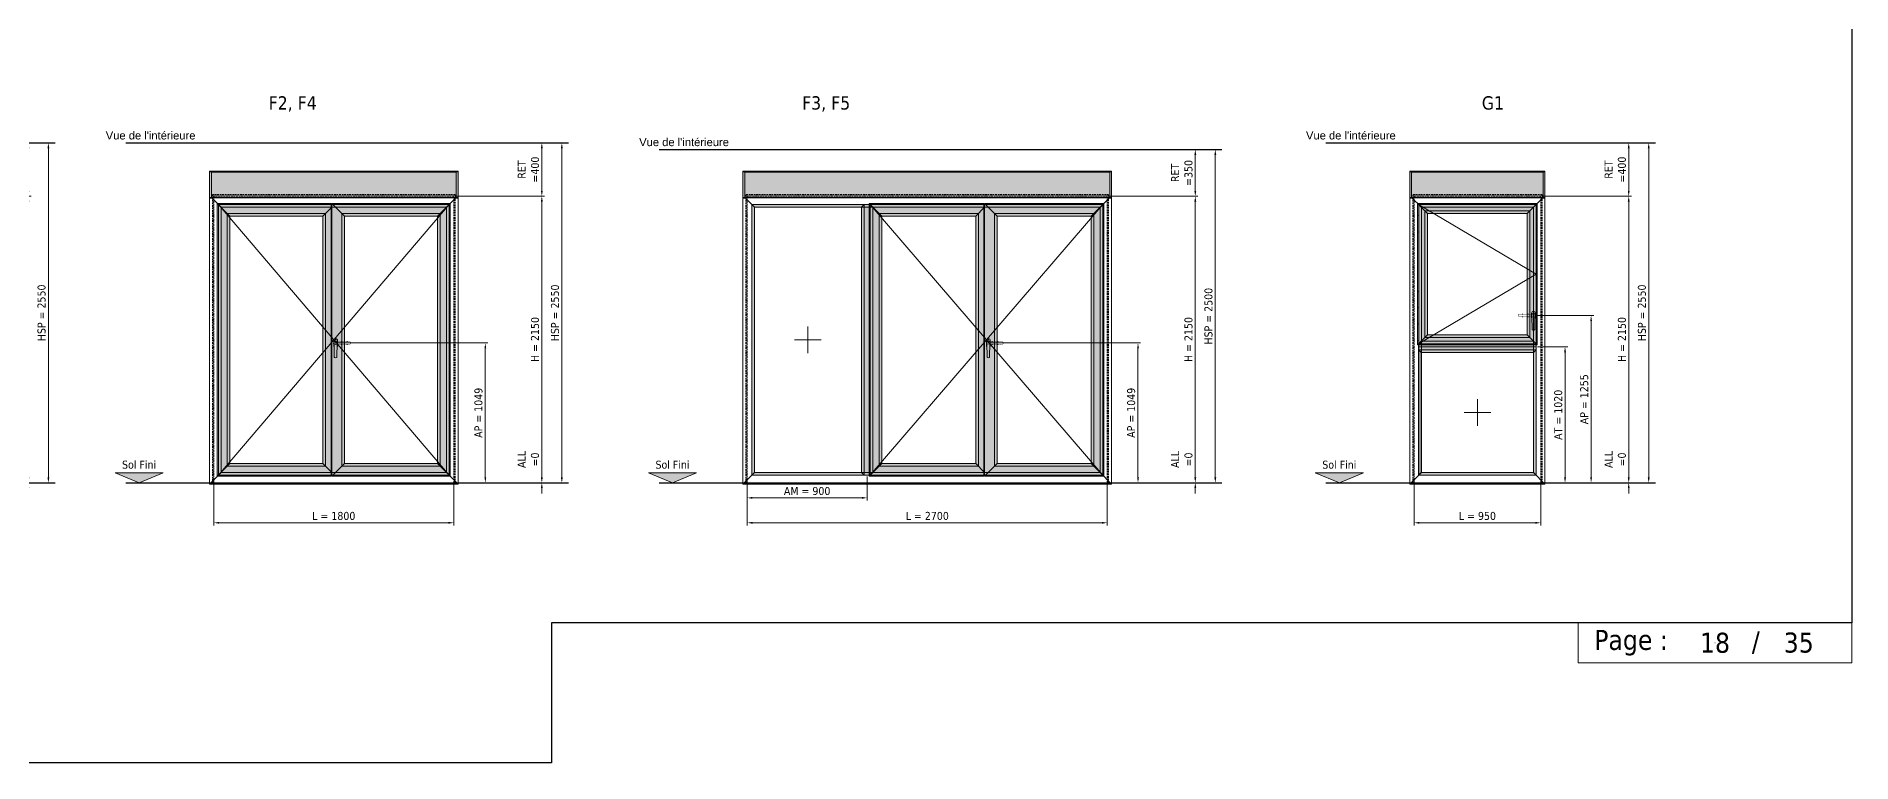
# Model space of a CAD drawing. Header units: millimetres. Extents: x -20000 to 230000, y -17405 to 24510.
# Drawn here: x 7137 to 20750, y 10500 to 15950 of the extents above; entities that cross this region are included whole.
import ezdxf
from ezdxf.enums import TextEntityAlignment as Align

# ---------------------------------------------------------------- set-up
doc = ezdxf.new("R2010")
doc.units = ezdxf.units.MM
doc.header["$PDMODE"] = 35
doc.header["$PDSIZE"] = 0.5
for name, pattern in [('ACAD_ISO07W100', [3, 0, -3]), ('AXES', [50.8, 31.75, -6.35, 6.35, -6.35]), ('CACHE', [9.525, 6.35, -3.175]), ('POINTILLE', [6.35, 0, -6.35])]:
    doc.linetypes.add(name, pattern=pattern)
doc.layers.get('0').update_dxf_attribs({"lineweight": 13})
doc.layers.get('Defpoints').update_dxf_attribs({"true_color": 0xc2a584})
for name, color, linetype, lineweight, plot in [('0 - Invisible', 43, 'Continuous', 0, False), ('Intouchable', 252, 'Continuous', 13, False), ('Non visible', 163, 'Continuous', 25, False)]:
    doc.layers.add(name, color=color, linetype=linetype, lineweight=lineweight, plot=plot)
for name, color, linetype, lineweight in [('1 - Axe', 1, 'AXES', 0), ('1 - BETON', 251, 'Continuous', 25), ('1 - Cartouche', 7, 'Continuous', 13), ('1 - Cotation', 32, 'Continuous', 13), ('1 - Isolant', 132, 'Continuous', 13), ('1 - PVC', 7, 'Continuous', 13), ('1 - Texte', 7, 'Continuous', 13), ('Repère coupe et élévation', 145, 'Continuous', 13), ('Texte', 7, 'Continuous', 13)]:
    doc.layers.add(name, color=color, linetype=linetype, lineweight=lineweight)
doc.layers.add('1 - Cache', color=7, linetype='Continuous', lineweight=0, true_color=0xffffff)
doc.styles.get("Standard").update_dxf_attribs({"font": 'ARIALUNI.TTF'})
doc.styles.add('Texte Poralu', font='tahomabd.ttf')
doc.dimstyles.new('100 - 5000', dxfattribs={"dimtxt": 60, "dimasz": 40, "dimexe": 20, "dimexo": 10, "dimgap": 20, "dimtad": 1, "dimdec": 1, "dimtxsty": 'Texte Poralu', "dimcen": 40, "dimazin": 0, "dimtfac": 1, "dimtdec": 1, "dimtmove": 0, "dimatfit": 3, "dimfxl": 1, "dimarcsym": 0})

# ---------------------------------------------------------------- blocks, each defined once
blk = doc.blocks.new('Cartouche - Total de page')
at = {"layer": '1 - Cartouche', "color": 0, "insert": (0, 0), "char_height": 5, "attachment_point": 5, "style": 'Texte Poralu'}
blk.add_mtext('35', dxfattribs=at)
blk = doc.blocks.new('*D1835')
at = {"layer": '1 - Cotation', "color": 0, "lineweight": -2, "transparency": 16777216}
for p, q in [((2710, 2550), (2700, 2550)), ((2720, 2510), (2720, 40)), ((2710, 0), (2700, 0))]:
    blk.add_line(p, q, dxfattribs=at)
at = {"layer": '1 - Cotation', "color": 0, "transparency": 16777216}
for points in [[(2713, 2510), (2727, 2510), (2720, 2550)], [(2713, 40), (2727, 40), (2720, 0)]]:
    blk.add_solid(points, dxfattribs=at)
at = {"layer": 'Defpoints', "color": 0, "transparency": 16777216}
for p in [(2720, 2550), (2720, 0), (2720, 0)]:
    blk.add_point(p, dxfattribs=at)
at = {"layer": '1 - Cotation', "color": 0, "transparency": 16777216, "insert": (2669, 1275), "char_height": 60, "attachment_point": 5, "rotation": 90, "style": 'Texte Poralu'}
blk.add_mtext('HSP = 2550', dxfattribs=at)
blk = doc.blocks.new('*D1836')
at = {"layer": '1 - Cotation', "color": 0, "lineweight": -2, "transparency": 16777216}
for p, q in [((2570, 40), (2570, 270)), ((2560, 0), (2550, 0)), ((1920, 0), (2590, 0)), ((2570, -40), (2570, -80))]:
    blk.add_line(p, q, dxfattribs=at)
at = {"layer": '1 - Cotation', "color": 0, "transparency": 16777216}
for points in [[(2563, 40), (2577, 40), (2570, 0)], [(2563, -40), (2577, -40), (2570, 0)]]:
    blk.add_solid(points, dxfattribs=at)
at = {"layer": 'Defpoints', "color": 0, "transparency": 16777216}
for p in [(1910, 0), (2570, 0), (2570, 0)]:
    blk.add_point(p, dxfattribs=at)
at = {"layer": '1 - Cotation', "color": 0, "transparency": 16777216, "insert": (2469, 175), "char_height": 60, "attachment_point": 5, "rotation": 90, "style": 'Texte Poralu'}
blk.add_mtext('ALL\\P=0', dxfattribs=at)
blk = doc.blocks.new('*D1837')
at = {"layer": '1 - Cotation', "color": 0, "lineweight": -2, "transparency": 16777216}
for p, q in [((1920, 2150), (2590, 2150)), ((2570, 40), (2570, 2110)), ((1920, 0), (2590, 0))]:
    blk.add_line(p, q, dxfattribs=at)
at = {"layer": '1 - Cotation', "color": 0, "transparency": 16777216}
for points in [[(2563, 2110), (2577, 2110), (2570, 2150)], [(2563, 40), (2577, 40), (2570, 0)]]:
    blk.add_solid(points, dxfattribs=at)
at = {"layer": 'Defpoints', "color": 0, "transparency": 16777216}
for p in [(1910, 2150), (2570, 2150), (1910, 0)]:
    blk.add_point(p, dxfattribs=at)
at = {"layer": '1 - Cotation', "color": 0, "transparency": 16777216, "insert": (2519, 1075), "char_height": 60, "attachment_point": 5, "rotation": 90, "style": 'Texte Poralu'}
blk.add_mtext('H = 2150', dxfattribs=at)
blk = doc.blocks.new('*D1838')
at = {"layer": '1 - Cotation', "color": 0, "lineweight": -2, "transparency": 16777216}
for p, q in [((2560, 2550), (2550, 2550)), ((2570, 2510), (2570, 2190)), ((1930, 2150), (2590, 2150))]:
    blk.add_line(p, q, dxfattribs=at)
at = {"layer": '1 - Cotation', "color": 0, "transparency": 16777216}
for points in [[(2563, 2510), (2577, 2510), (2570, 2550)], [(2563, 2190), (2577, 2190), (2570, 2150)]]:
    blk.add_solid(points, dxfattribs=at)
at = {"layer": 'Defpoints', "color": 0, "transparency": 16777216}
for p in [(2570, 2550), (1920, 2150), (2570, 2150)]:
    blk.add_point(p, dxfattribs=at)
at = {"layer": '1 - Cotation', "color": 0, "transparency": 16777216, "insert": (2469, 2350), "char_height": 60, "attachment_point": 5, "rotation": 90, "style": 'Texte Poralu'}
blk.add_mtext('RET\\P=400', dxfattribs=at)
blk = doc.blocks.new('*U157')
blk.add_hatch(color=256).paths.add_polyline_path([(0, 0), (180, 75), (-180, 75)])
blk.add_lwpolyline([(0, 0), (180, 75), (-180, 75), (0, 0)])
at = {"layer": 'Texte', "insert": (0, 105), "char_height": 60, "attachment_point": 8, "style": 'Texte Poralu'}
blk.add_mtext('Sol Fini', dxfattribs=at)
blk = doc.blocks.new('*D1839')
at = {"layer": '1 - Cotation', "color": 0, "lineweight": -2, "transparency": 16777216}
for p, q in [((960, -10), (960, -320)), ((1910, -10), (1910, -320)), ((1870, -300), (1000, -300))]:
    blk.add_line(p, q, dxfattribs=at)
at = {"layer": '1 - Cotation', "color": 0, "transparency": 16777216}
for points in [[(1000, -293), (1000, -307), (960, -300)], [(1870, -293), (1870, -307), (1910, -300)]]:
    blk.add_solid(points, dxfattribs=at)
at = {"layer": 'Defpoints', "color": 0, "transparency": 16777216}
for p in [(960, 0), (1910, 0), (960, -300)]:
    blk.add_point(p, dxfattribs=at)
at = {"layer": '1 - Cotation', "color": 0, "transparency": 16777216, "insert": (1435, -249), "char_height": 60, "attachment_point": 5, "style": 'Texte Poralu'}
blk.add_mtext('L = 950', dxfattribs=at)
blk = doc.blocks.new('*D1852')
at = {"layer": '1 - Cotation', "color": 0, "lineweight": -2, "transparency": 16777216}
for p, q in [((3560, 2550), (3550, 2550)), ((3570, 2510), (3570, 40)), ((3560, 0), (3550, 0))]:
    blk.add_line(p, q, dxfattribs=at)
at = {"layer": '1 - Cotation', "color": 0, "transparency": 16777216}
for points in [[(3563, 2510), (3577, 2510), (3570, 2550)], [(3563, 40), (3577, 40), (3570, 0)]]:
    blk.add_solid(points, dxfattribs=at)
at = {"layer": 'Defpoints', "color": 0, "transparency": 16777216}
for p in [(3570, 2550), (3570, 0), (3570, 0)]:
    blk.add_point(p, dxfattribs=at)
at = {"layer": '1 - Cotation', "color": 0, "transparency": 16777216, "insert": (3519, 1275), "char_height": 60, "attachment_point": 5, "rotation": 90, "style": 'Texte Poralu'}
blk.add_mtext('HSP = 2550', dxfattribs=at)
blk = doc.blocks.new('*D1853')
at = {"layer": '1 - Cotation', "color": 0, "lineweight": -2, "transparency": 16777216}
for p, q in [((3420, 40), (3420, 270)), ((3410, 0), (3400, 0)), ((2770, 0), (3440, 0)), ((3420, -40), (3420, -80))]:
    blk.add_line(p, q, dxfattribs=at)
at = {"layer": '1 - Cotation', "color": 0, "transparency": 16777216}
for points in [[(3413, 40), (3427, 40), (3420, 0)], [(3413, -40), (3427, -40), (3420, 0)]]:
    blk.add_solid(points, dxfattribs=at)
at = {"layer": 'Defpoints', "color": 0, "transparency": 16777216}
for p in [(2760, 0), (3420, 0), (3420, 0)]:
    blk.add_point(p, dxfattribs=at)
at = {"layer": '1 - Cotation', "color": 0, "transparency": 16777216, "insert": (3319, 175), "char_height": 60, "attachment_point": 5, "rotation": 90, "style": 'Texte Poralu'}
blk.add_mtext('ALL\\P=0', dxfattribs=at)
blk = doc.blocks.new('*D1854')
at = {"layer": '1 - Cotation', "color": 0, "lineweight": -2, "transparency": 16777216}
for p, q in [((2770, 2150), (3440, 2150)), ((3420, 40), (3420, 2110)), ((2770, 0), (3440, 0))]:
    blk.add_line(p, q, dxfattribs=at)
at = {"layer": '1 - Cotation', "color": 0, "transparency": 16777216}
for points in [[(3413, 2110), (3427, 2110), (3420, 2150)], [(3413, 40), (3427, 40), (3420, 0)]]:
    blk.add_solid(points, dxfattribs=at)
at = {"layer": 'Defpoints', "color": 0, "transparency": 16777216}
for p in [(2760, 2150), (3420, 2150), (2760, 0)]:
    blk.add_point(p, dxfattribs=at)
at = {"layer": '1 - Cotation', "color": 0, "transparency": 16777216, "insert": (3369, 1075), "char_height": 60, "attachment_point": 5, "rotation": 90, "style": 'Texte Poralu'}
blk.add_mtext('H = 2150', dxfattribs=at)
blk = doc.blocks.new('*D1855')
at = {"layer": '1 - Cotation', "color": 0, "lineweight": -2, "transparency": 16777216}
for p, q in [((3410, 2550), (3400, 2550)), ((3420, 2510), (3420, 2190)), ((2780, 2150), (3440, 2150))]:
    blk.add_line(p, q, dxfattribs=at)
at = {"layer": '1 - Cotation', "color": 0, "transparency": 16777216}
for points in [[(3413, 2510), (3427, 2510), (3420, 2550)], [(3413, 2190), (3427, 2190), (3420, 2150)]]:
    blk.add_solid(points, dxfattribs=at)
at = {"layer": 'Defpoints', "color": 0, "transparency": 16777216}
for p in [(3420, 2550), (2770, 2150), (3420, 2150)]:
    blk.add_point(p, dxfattribs=at)
at = {"layer": '1 - Cotation', "color": 0, "transparency": 16777216, "insert": (3319, 2350), "char_height": 60, "attachment_point": 5, "rotation": 90, "style": 'Texte Poralu'}
blk.add_mtext('RET\\P=400', dxfattribs=at)
blk = doc.blocks.new('*D1856')
at = {"layer": '1 - Cotation', "color": 0, "lineweight": -2, "transparency": 16777216}
for p, q in [((960, -10), (960, -320)), ((2760, -10), (2760, -320)), ((2720, -300), (1000, -300))]:
    blk.add_line(p, q, dxfattribs=at)
at = {"layer": '1 - Cotation', "color": 0, "transparency": 16777216}
for points in [[(1000, -293), (1000, -307), (960, -300)], [(2720, -293), (2720, -307), (2760, -300)]]:
    blk.add_solid(points, dxfattribs=at)
at = {"layer": 'Defpoints', "color": 0, "transparency": 16777216}
for p in [(960, 0), (2760, 0), (960, -300)]:
    blk.add_point(p, dxfattribs=at)
at = {"layer": '1 - Cotation', "color": 0, "transparency": 16777216, "insert": (1860, -249), "char_height": 60, "attachment_point": 5, "style": 'Texte Poralu'}
blk.add_mtext('L = 1800', dxfattribs=at)
blk = doc.blocks.new('Rep_châssis')
at = {"style": 'Texte Poralu'}
blk.add_attdef('REP_CHASSIS', text='', height=100, dxfattribs=at).set_placement((0, 0), align=Align.MIDDLE_CENTER)
blk = doc.blocks.new('*U1716')
at = {"layer": '1 - Cache'}
blk.add_hatch(color=256, dxfattribs=at).paths.add_polyline_path([(-32, 2135), (-32, 2337), (1832, 2337), (1832, 2135), (1818, 2135), (1818, 2137), (-18, 2137), (-18, 2135)])
at = {"layer": '0 - Invisible'}
blk.add_lwpolyline([(-32, 2135), (-32, 2337), (1832, 2337), (1832, 2135), (1818, 2135), (1818, 2137), (-18, 2137), (-18, 2135), (-32, 2135)], dxfattribs=at)
at = {"layer": '0 - Invisible', "linetype": 'POINTILLE'}
blk.add_lwpolyline([(1800, 2150), (0, 2150), (0, 0), (1800, 0)], close=True, dxfattribs=at)
at = {"layer": '1 - PVC'}
for p, q in [((55, 2068), (-18, 2140)), ((1746, 2068), (1818, 2140)), ((55, 77), (-32, -10)), ((1746, 77), (1832, -10))]:
    blk.add_line(p, q, dxfattribs=at)
for points in [[(-32, 2333), (-32, 2337), (1832, 2337), (1832, 2333)], [(-18, 2331), (1818, 2331)], [(1818, 2137), (-18, 2137)]]:
    blk.add_lwpolyline(points, dxfattribs=at)
for points in [[(-32, 2333), (-18, 2333), (-18, 2135), (-32, 2135)], [(1832, 2333), (1818, 2333), (1818, 2135), (1832, 2135)], [(-32, -10), (1832, -10), (1832, 2140), (-32, 2140)], [(35, 57), (1766, 57), (1766, 2088), (35, 2088)], [(55, 77), (1746, 77), (1746, 2068), (55, 2068)]]:
    blk.add_lwpolyline(points, close=True, dxfattribs=at)
blk = doc.blocks.new('*U1719')
at = {"layer": '1 - Cache'}
h = blk.add_hatch(color=256, dxfattribs=at)
h.dxf.hatch_style = 1
h.paths.add_polyline_path([(-8, 2039), (846.5, 2039), (846.5, -8), (-8, -8)])
h.paths.add_polyline_path([(851.5, -8), (1739, -8), (1739, 2039), (851.5, 2039)])
h.paths.add_polyline_path([(946.5, 87), (1644, 87), (1644, 1944), (946.5, 1944)], flags=16)
h.paths.add_polyline_path([(87, 1944), (784.5, 1944), (784.5, 87), (87, 87)], flags=16)
h = blk.add_hatch(color=256, dxfattribs=at)
h.dxf.hatch_style = 1
h.paths.add_polyline_path([(846.5, 0), (851.5, 0), (851.5, 2031), (846.5, 2031)])
at = {"layer": '0 - Invisible', "linetype": 'POINTILLE'}
blk.add_lwpolyline([(0, 0), (1731, 0), (1731, 2031), (0, 2031)], close=True, dxfattribs=at)
at = {"layer": '1 - PVC'}
for p, q in [((-8, 2039), (87, 1944)), ((784.5, 1944), (851.5, 2011)), ((851.5, 2039), (946.5, 1944)), ((1739, 2039), (1644, 1944)), ((-8, -8), (87, 87)), ((784.5, 87), (851.5, 20)), ((851.5, -8), (946.5, 87)), ((1739, -8), (1644, 87))]:
    blk.add_line(p, q, dxfattribs=at)
for points in [[(-8, 2039), (846.5, 2039), (846.5, -8), (-8, -8)], [(67, 1964), (804.5, 1964), (804.5, 67), (67, 67)], [(87, 1944), (784.5, 1944), (784.5, 87), (87, 87)], [(846.5, 0), (851.5, 0), (851.5, 2031), (846.5, 2031)], [(851.5, -8), (1739, -8), (1739, 2039), (851.5, 2039)], [(926.5, 67), (1664, 67), (1664, 1964), (926.5, 1964)], [(946.5, 87), (1644, 87), (1644, 1944), (946.5, 1944)]]:
    blk.add_lwpolyline(points, close=True, dxfattribs=at)
blk = doc.blocks.new('*U1720')
at = {"layer": '0 - Invisible', "linetype": 'POINTILLE'}
blk.add_lwpolyline([(0, 0), (1731, 0), (1731, 2031), (0, 2031)], close=True, dxfattribs=at)
at = {"layer": '1 - Axe', "color": 5, "linetype": 'ByBlock'}
for p, q in [((0, 2031), (1731, 0)), ((1731, 2031), (0, 0))]:
    blk.add_line(p, q, dxfattribs=at)
blk = doc.blocks.new('*U156')
at = {"color": 253, "linetype": 'ACAD_ISO07W100', "lineweight": -2, "ltscale": 0.25}
for p, q in [((28, 11), (135, 10)), ((28, -11), (135, -10))]:
    blk.add_line(p, q, dxfattribs=at)
for centre, radius, start, end in [((135, 8), 2, 37.5519, 89.2293), ((125, 0), 14.4, 322.4481, 37.5519), ((135, -8), 2, 270.7707, 322.4481)]:
    blk.add_arc(centre, radius, start, end, dxfattribs=at)
blk.add_ellipse((28, 0), major_axis=(-16.5, 0), ratio=0.757576, start_param=4.199407, end_param=8.366964, dxfattribs=at)
at = {"layer": '0 - Invisible'}
blk.add_point((28, 0), dxfattribs=at)
at = {"layer": '1 - PVC'}
for p, q in [((14, 18), (14, -18)), ((17, 0), (18, -107)), ((28, 26), (28, 25)), ((28, 23), (28, 24)), ((39, 0), (37, -107)), ((42, -18), (42, 18))]:
    blk.add_line(p, q, dxfattribs=at)
blk.add_lwpolyline([(27, 26), (26, 25), (27, 23), (28, 23), (29, 25), (28, 26)], close=True, dxfattribs=at)
for centre, radius, start, end in [((28, 18), 14, 0, 180), ((28, -18), 14, 180, 220.608), ((20, -107), 2, 180.7707, 232.4481), ((28, -97), 14.4, 232.4481, 307.5519), ((35, -107), 2, 307.5519, 359.2293), ((28, -18), 14, 319.392, 0)]:
    blk.add_arc(centre, radius, start, end, dxfattribs=at)
blk.add_ellipse((28, 0), major_axis=(0, 16.5), ratio=0.757576, start_param=4.199407, end_param=8.366964, dxfattribs=at)
blk = doc.blocks.new('*D1723')
at = {"layer": '1 - Texte', "color": 0, "lineweight": -2, "transparency": 16777216}
for p, q in [((38, 1000), (1170, 1000)), ((1150, 960), (1150, -9)), ((1160, -49), (1170, -49))]:
    blk.add_line(p, q, dxfattribs=at)
at = {"layer": '1 - Texte', "color": 0, "transparency": 16777216}
for points in [[(1144, 960), (1157, 960), (1150, 1000)], [(1144, -9), (1157, -9), (1150, -49)]]:
    blk.add_solid(points, dxfattribs=at)
at = {"layer": 'Defpoints', "color": 0, "transparency": 16777216}
for p in [(28, 1000), (1150, -49), (1150, -49)]:
    blk.add_point(p, dxfattribs=at)
at = {"layer": '1 - Texte', "color": 0, "transparency": 16777216, "insert": (1099, 476), "char_height": 60, "attachment_point": 5, "rotation": 90, "style": 'Texte Poralu'}
blk.add_mtext('AP = 1049', dxfattribs=at)
blk = doc.blocks.new('*D1725')
at = {"layer": '1 - Cotation', "color": 0, "lineweight": -2, "transparency": 16777216}
for p, q in [((4470, 2460), (4470, 40)), ((4480, 2500), (4490, 2500)), ((4460, 0), (4450, 0))]:
    blk.add_line(p, q, dxfattribs=at)
at = {"layer": '1 - Cotation', "color": 0, "transparency": 16777216}
for points in [[(4463, 2460), (4477, 2460), (4470, 2500)], [(4463, 40), (4477, 40), (4470, 0)]]:
    blk.add_solid(points, dxfattribs=at)
at = {"layer": 'Defpoints', "color": 0, "transparency": 16777216}
for p in [(4470, 2500), (4470, 0), (4470, 0)]:
    blk.add_point(p, dxfattribs=at)
at = {"layer": '1 - Cotation', "color": 0, "transparency": 16777216, "insert": (4419, 1250), "char_height": 60, "attachment_point": 5, "rotation": 90, "style": 'Texte Poralu'}
blk.add_mtext('HSP = 2500', dxfattribs=at)
blk = doc.blocks.new('*D1726')
at = {"layer": '1 - Cotation', "color": 0, "lineweight": -2, "transparency": 16777216}
for p, q in [((4320, 40), (4320, 270)), ((4310, 0), (4300, 0)), ((3670, 0), (4340, 0)), ((4320, -40), (4320, -80))]:
    blk.add_line(p, q, dxfattribs=at)
at = {"layer": '1 - Cotation', "color": 0, "transparency": 16777216}
for points in [[(4313, 40), (4327, 40), (4320, 0)], [(4313, -40), (4327, -40), (4320, 0)]]:
    blk.add_solid(points, dxfattribs=at)
at = {"layer": 'Defpoints', "color": 0, "transparency": 16777216}
for p in [(3660, 0), (4320, 0), (4320, 0)]:
    blk.add_point(p, dxfattribs=at)
at = {"layer": '1 - Cotation', "color": 0, "transparency": 16777216, "insert": (4219, 175), "char_height": 60, "attachment_point": 5, "rotation": 90, "style": 'Texte Poralu'}
blk.add_mtext('ALL\\P=0', dxfattribs=at)
blk = doc.blocks.new('*D1727')
at = {"layer": '1 - Cotation', "color": 0, "lineweight": -2, "transparency": 16777216}
for p, q in [((3670, 2150), (4340, 2150)), ((4320, 40), (4320, 2110)), ((3670, 0), (4340, 0))]:
    blk.add_line(p, q, dxfattribs=at)
at = {"layer": '1 - Cotation', "color": 0, "transparency": 16777216}
for points in [[(4313, 2110), (4327, 2110), (4320, 2150)], [(4313, 40), (4327, 40), (4320, 0)]]:
    blk.add_solid(points, dxfattribs=at)
at = {"layer": 'Defpoints', "color": 0, "transparency": 16777216}
for p in [(3660, 2150), (4320, 2150), (3660, 0)]:
    blk.add_point(p, dxfattribs=at)
at = {"layer": '1 - Cotation', "color": 0, "transparency": 16777216, "insert": (4269, 1075), "char_height": 60, "attachment_point": 5, "rotation": 90, "style": 'Texte Poralu'}
blk.add_mtext('H = 2150', dxfattribs=at)
blk = doc.blocks.new('*D1728')
at = {"layer": '1 - Cotation', "color": 0, "lineweight": -2, "transparency": 16777216}
for p, q in [((4310, 2500), (4300, 2500)), ((4320, 2460), (4320, 2190)), ((3680, 2150), (4340, 2150))]:
    blk.add_line(p, q, dxfattribs=at)
at = {"layer": '1 - Cotation', "color": 0, "transparency": 16777216}
for points in [[(4313, 2460), (4327, 2460), (4320, 2500)], [(4313, 2190), (4327, 2190), (4320, 2150)]]:
    blk.add_solid(points, dxfattribs=at)
at = {"layer": 'Defpoints', "color": 0, "transparency": 16777216}
for p in [(4320, 2500), (3670, 2150), (4320, 2150)]:
    blk.add_point(p, dxfattribs=at)
at = {"layer": '1 - Cotation', "color": 0, "transparency": 16777216, "insert": (4219, 2325), "char_height": 60, "attachment_point": 5, "rotation": 90, "style": 'Texte Poralu'}
blk.add_mtext('RET\\P=350', dxfattribs=at)
blk = doc.blocks.new('*D1729')
at = {"layer": '1 - Cotation', "color": 0, "lineweight": -2, "transparency": 16777216}
for p, q in [((960, -10), (960, -320)), ((3660, -10), (3660, -320)), ((3620, -300), (1000, -300))]:
    blk.add_line(p, q, dxfattribs=at)
at = {"layer": '1 - Cotation', "color": 0, "transparency": 16777216}
for points in [[(1000, -293), (1000, -307), (960, -300)], [(3620, -293), (3620, -307), (3660, -300)]]:
    blk.add_solid(points, dxfattribs=at)
at = {"layer": 'Defpoints', "color": 0, "transparency": 16777216}
for p in [(960, 0), (3660, 0), (960, -300)]:
    blk.add_point(p, dxfattribs=at)
at = {"layer": '1 - Cotation', "color": 0, "transparency": 16777216, "insert": (2310, -249), "char_height": 60, "attachment_point": 5, "style": 'Texte Poralu'}
blk.add_mtext('L = 2700', dxfattribs=at)
blk = doc.blocks.new('*U1742')
at = {"layer": '1 - Cache'}
blk.add_hatch(color=256, dxfattribs=at).paths.add_polyline_path([(-32, 2135), (-32, 2337), (2732, 2337), (2732, 2135), (2718, 2135), (2718, 2137), (-18, 2137), (-18, 2135)])
at = {"layer": '0 - Invisible'}
blk.add_lwpolyline([(-32, 2135), (-32, 2337), (2732, 2337), (2732, 2135), (2718, 2135), (2718, 2137), (-18, 2137), (-18, 2135), (-32, 2135)], dxfattribs=at)
at = {"layer": '0 - Invisible', "linetype": 'POINTILLE'}
blk.add_lwpolyline([(2700, 2150), (0, 2150), (0, 0), (2700, 0)], close=True, dxfattribs=at)
at = {"layer": '1 - PVC'}
for p, q in [((55, 2068), (-18, 2140)), ((2646, 2068), (2718, 2140)), ((55, 77), (-32, -10)), ((2646, 77), (2732, -10))]:
    blk.add_line(p, q, dxfattribs=at)
for points in [[(-32, 2333), (-32, 2337), (2732, 2337), (2732, 2333)], [(-18, 2331), (2718, 2331)], [(2718, 2137), (-18, 2137)]]:
    blk.add_lwpolyline(points, dxfattribs=at)
for points in [[(-32, 2333), (-18, 2333), (-18, 2135), (-32, 2135)], [(2732, 2333), (2718, 2333), (2718, 2135), (2732, 2135)], [(-32, -10), (2732, -10), (2732, 2140), (-32, 2140)], [(35, 57), (2666, 57), (2666, 2088), (35, 2088)], [(55, 77), (2646, 77), (2646, 2068), (55, 2068)]]:
    blk.add_lwpolyline(points, close=True, dxfattribs=at)
blk = doc.blocks.new('*D1747')
at = {"layer": 'Defpoints', "color": 0, "transparency": 16777216}
for p in [(865, 0), (-35, -20), (-35, -170)]:
    blk.add_point(p, dxfattribs=at)
at = {"layer": 'Texte', "color": 0, "lineweight": -2, "transparency": 16777216}
for p, q in [((-35, -30), (-35, -190)), ((865, -10), (865, -190)), ((825, -170), (5, -170))]:
    blk.add_line(p, q, dxfattribs=at)
at = {"layer": 'Texte', "color": 0, "transparency": 16777216}
for points in [[(5, -163), (5, -177), (-35, -170)], [(825, -163), (825, -177), (865, -170)]]:
    blk.add_solid(points, dxfattribs=at)
at = {"layer": 'Texte', "color": 0, "transparency": 16777216, "insert": (415, -119), "char_height": 60, "attachment_point": 5, "style": 'Texte Poralu'}
blk.add_mtext('AM = 900', dxfattribs=at)
blk = doc.blocks.new('*U1748')
at = {"layer": '1 - Cache'}
h = blk.add_hatch(color=256, dxfattribs=at)
h.dxf.hatch_style = 1
h.paths.add_polyline_path([(-8, 2039), (852.25, 2039), (852.25, -8), (-8, -8)])
h.paths.add_polyline_path([(857.25, -8), (1750.5, -8), (1750.5, 2039), (857.25, 2039)])
h.paths.add_polyline_path([(952.25, 87), (1655.5, 87), (1655.5, 1944), (952.25, 1944)], flags=16)
h.paths.add_polyline_path([(87, 1944), (790.25, 1944), (790.25, 87), (87, 87)], flags=16)
h = blk.add_hatch(color=256, dxfattribs=at)
h.dxf.hatch_style = 1
h.paths.add_polyline_path([(852.25, 0), (857.25, 0), (857.25, 2031), (852.25, 2031)])
at = {"layer": '0 - Invisible', "linetype": 'POINTILLE'}
blk.add_lwpolyline([(0, 0), (1742.5, 0), (1742.5, 2031), (0, 2031)], close=True, dxfattribs=at)
at = {"layer": '1 - PVC'}
for p, q in [((-8, 2039), (87, 1944)), ((790.25, 1944), (857.25, 2011)), ((857.25, 2039), (952.25, 1944)), ((1750.5, 2039), (1655.5, 1944)), ((-8, -8), (87, 87)), ((790.25, 87), (857.25, 20)), ((857.25, -8), (952.25, 87)), ((1750.5, -8), (1655.5, 87))]:
    blk.add_line(p, q, dxfattribs=at)
for points in [[(-8, 2039), (852.25, 2039), (852.25, -8), (-8, -8)], [(67, 1964), (810.25, 1964), (810.25, 67), (67, 67)], [(87, 1944), (790.25, 1944), (790.25, 87), (87, 87)], [(852.25, 0), (857.25, 0), (857.25, 2031), (852.25, 2031)], [(857.25, -8), (1750.5, -8), (1750.5, 2039), (857.25, 2039)], [(932.25, 67), (1675.5, 67), (1675.5, 1964), (932.25, 1964)], [(952.25, 87), (1655.5, 87), (1655.5, 1944), (952.25, 1944)]]:
    blk.add_lwpolyline(points, close=True, dxfattribs=at)
blk = doc.blocks.new('*U1749')
at = {"layer": '0 - Invisible', "linetype": 'POINTILLE'}
blk.add_lwpolyline([(0, 0), (1742.5, 0), (1742.5, 2031), (0, 2031)], close=True, dxfattribs=at)
at = {"layer": '1 - Axe', "color": 5, "linetype": 'ByBlock'}
for p, q in [((0, 2031), (1742.5, 0)), ((1742.5, 2031), (0, 0))]:
    blk.add_line(p, q, dxfattribs=at)
blk = doc.blocks.new('*U1751')
at = {"layer": '1 - Cache'}
h = blk.add_hatch(color=256, dxfattribs=at)
h.paths.add_polyline_path([(20, 20), (822.5, 20), (822.5, 2011), (20, 2011)], flags=16)
h.paths.add_polyline_path([(0, 0), (842.5, 0), (842.5, 2031), (0, 2031)])
at = {"layer": '1 - PVC'}
for p, q in [((20, 2011), (0, 2031)), ((822.5, 2011), (842.5, 2031)), ((20, 20), (0, 0)), ((822.5, 20), (842.5, 0))]:
    blk.add_line(p, q, dxfattribs=at)
for points in [[(0, 0), (842.5, 0), (842.5, 2031), (0, 2031)], [(20, 20), (822.5, 20), (822.5, 2011), (20, 2011)]]:
    blk.add_lwpolyline(points, close=True, dxfattribs=at)
blk = doc.blocks.new('*U1752')
at = {"layer": '0 - Invisible', "linetype": 'POINTILLE'}
blk.add_lwpolyline([(0, 0), (842.5, 0), (842.5, 2031), (0, 2031)], close=True, dxfattribs=at)
at = {"layer": '1 - Axe', "color": 5, "linetype": 'ByBlock'}
for p, q in [((421.25, 1115.5), (421.25, 915.5)), ((321.25, 1015.5), (521.25, 1015.5))]:
    blk.add_line(p, q, dxfattribs=at)
blk = doc.blocks.new('*D1869')
at = {"layer": '1 - Cotation', "color": 0, "lineweight": -2, "transparency": 16777216}
for p, q in [((2710, 2550), (2700, 2550)), ((2720, 2510), (2720, 40)), ((2710, 0), (2700, 0))]:
    blk.add_line(p, q, dxfattribs=at)
at = {"layer": '1 - Cotation', "color": 0, "transparency": 16777216}
for points in [[(2713, 2510), (2727, 2510), (2720, 2550)], [(2713, 40), (2727, 40), (2720, 0)]]:
    blk.add_solid(points, dxfattribs=at)
at = {"layer": 'Defpoints', "color": 0, "transparency": 16777216}
for p in [(2720, 2550), (2720, 0), (2720, 0)]:
    blk.add_point(p, dxfattribs=at)
at = {"layer": '1 - Cotation', "color": 0, "transparency": 16777216, "insert": (2669, 1275), "char_height": 60, "attachment_point": 5, "rotation": 90, "style": 'Texte Poralu'}
blk.add_mtext('HSP = 2550', dxfattribs=at)
blk = doc.blocks.new('*D1870')
at = {"layer": '1 - Cotation', "color": 0, "lineweight": -2, "transparency": 16777216}
for p, q in [((2570, 40), (2570, 270)), ((2560, 0), (2550, 0)), ((1920, 0), (2590, 0)), ((2570, -40), (2570, -80))]:
    blk.add_line(p, q, dxfattribs=at)
at = {"layer": '1 - Cotation', "color": 0, "transparency": 16777216}
for points in [[(2563, 40), (2577, 40), (2570, 0)], [(2563, -40), (2577, -40), (2570, 0)]]:
    blk.add_solid(points, dxfattribs=at)
at = {"layer": 'Defpoints', "color": 0, "transparency": 16777216}
for p in [(2570, 0), (2570, 0), (1910, 0)]:
    blk.add_point(p, dxfattribs=at)
at = {"layer": '1 - Cotation', "color": 0, "transparency": 16777216, "insert": (2469, 175), "char_height": 60, "attachment_point": 5, "rotation": 90, "style": 'Texte Poralu'}
blk.add_mtext('ALL\\P=0', dxfattribs=at)
blk = doc.blocks.new('*D1871')
at = {"layer": '1 - Cotation', "color": 0, "lineweight": -2, "transparency": 16777216}
for p, q in [((1920, 2150), (2590, 2150)), ((2570, 40), (2570, 2110)), ((1920, 0), (2590, 0))]:
    blk.add_line(p, q, dxfattribs=at)
at = {"layer": '1 - Cotation', "color": 0, "transparency": 16777216}
for points in [[(2563, 2110), (2577, 2110), (2570, 2150)], [(2563, 40), (2577, 40), (2570, 0)]]:
    blk.add_solid(points, dxfattribs=at)
at = {"layer": 'Defpoints', "color": 0, "transparency": 16777216}
for p in [(1910, 2150), (2570, 2150), (1910, 0)]:
    blk.add_point(p, dxfattribs=at)
at = {"layer": '1 - Cotation', "color": 0, "transparency": 16777216, "insert": (2519, 1075), "char_height": 60, "attachment_point": 5, "rotation": 90, "style": 'Texte Poralu'}
blk.add_mtext('H = 2150', dxfattribs=at)
blk = doc.blocks.new('*D1872')
at = {"layer": '1 - Cotation', "color": 0, "lineweight": -2, "transparency": 16777216}
for p, q in [((2560, 2550), (2550, 2550)), ((2570, 2510), (2570, 2190)), ((1930, 2150), (2590, 2150))]:
    blk.add_line(p, q, dxfattribs=at)
at = {"layer": '1 - Cotation', "color": 0, "transparency": 16777216}
for points in [[(2563, 2510), (2577, 2510), (2570, 2550)], [(2563, 2190), (2577, 2190), (2570, 2150)]]:
    blk.add_solid(points, dxfattribs=at)
at = {"layer": 'Defpoints', "color": 0, "transparency": 16777216}
for p in [(2570, 2550), (1920, 2150), (2570, 2150)]:
    blk.add_point(p, dxfattribs=at)
at = {"layer": '1 - Cotation', "color": 0, "transparency": 16777216, "insert": (2469, 2350), "char_height": 60, "attachment_point": 5, "rotation": 90, "style": 'Texte Poralu'}
blk.add_mtext('RET\\P=400', dxfattribs=at)
blk = doc.blocks.new('*D1873')
at = {"layer": '1 - Cotation', "color": 0, "lineweight": -2, "transparency": 16777216}
for p, q in [((960, -10), (960, -320)), ((1910, -10), (1910, -320)), ((1870, -300), (1000, -300))]:
    blk.add_line(p, q, dxfattribs=at)
at = {"layer": '1 - Cotation', "color": 0, "transparency": 16777216}
for points in [[(1000, -293), (1000, -307), (960, -300)], [(1870, -293), (1870, -307), (1910, -300)]]:
    blk.add_solid(points, dxfattribs=at)
at = {"layer": 'Defpoints', "color": 0, "transparency": 16777216}
for p in [(960, 0), (1910, 0), (960, -300)]:
    blk.add_point(p, dxfattribs=at)
at = {"layer": '1 - Cotation', "color": 0, "transparency": 16777216, "insert": (1435, -249), "char_height": 60, "attachment_point": 5, "style": 'Texte Poralu'}
blk.add_mtext('L = 950', dxfattribs=at)
blk = doc.blocks.new('*U1650')
at = {"layer": '1 - Cache'}
blk.add_hatch(color=256, dxfattribs=at).paths.add_polyline_path([(-32, 2135), (-32, 2337), (982, 2337), (982, 2135), (968, 2135), (968, 2137), (-18, 2137), (-18, 2135)])
at = {"layer": '0 - Invisible'}
blk.add_lwpolyline([(-32, 2135), (-32, 2337), (982, 2337), (982, 2135), (968, 2135), (968, 2137), (-18, 2137), (-18, 2135), (-32, 2135)], dxfattribs=at)
at = {"layer": '0 - Invisible', "linetype": 'POINTILLE'}
blk.add_lwpolyline([(950, 2150), (0, 2150), (0, 0), (950, 0)], close=True, dxfattribs=at)
at = {"layer": '1 - PVC'}
for p, q in [((55, 2068), (-18, 2140)), ((895, 2068), (968, 2140)), ((55, 77), (-32, -10)), ((895, 77), (982, -10))]:
    blk.add_line(p, q, dxfattribs=at)
for points in [[(-32, 2333), (-32, 2337), (982, 2337), (982, 2333)], [(-18, 2331), (968, 2331)], [(968, 2137), (-18, 2137)]]:
    blk.add_lwpolyline(points, dxfattribs=at)
for points in [[(-32, 2333), (-18, 2333), (-18, 2135), (-32, 2135)], [(982, 2333), (968, 2333), (968, 2135), (982, 2135)], [(-32, -10), (982, -10), (982, 2140), (-32, 2140)], [(35, 57), (915, 57), (915, 2088), (35, 2088)], [(55, 77), (895, 77), (895, 2068), (55, 2068)]]:
    blk.add_lwpolyline(points, close=True, dxfattribs=at)
blk = doc.blocks.new('*D1654')
at = {"layer": 'Defpoints', "color": 0, "transparency": 16777216}
for p in [(881, 963), (1098, -57), (1098, -57)]:
    blk.add_point(p, dxfattribs=at)
at = {"layer": 'Texte', "color": 0, "lineweight": -2, "transparency": 16777216}
for p, q in [((891, 963), (1118, 963)), ((1098, 923), (1098, -17)), ((1088, -57), (1078, -57))]:
    blk.add_line(p, q, dxfattribs=at)
at = {"layer": 'Texte', "color": 0, "transparency": 16777216}
for points in [[(1091, 923), (1105, 923), (1098, 963)], [(1091, -17), (1105, -17), (1098, -57)]]:
    blk.add_solid(points, dxfattribs=at)
at = {"layer": 'Texte', "color": 0, "transparency": 16777216, "insert": (1047, 453), "char_height": 60, "attachment_point": 5, "rotation": 90, "style": 'Texte Poralu'}
blk.add_mtext('AT = 1020', dxfattribs=at)
blk = doc.blocks.new('*U1656')
at = {"layer": '1 - Cache'}
h = blk.add_hatch(color=256, dxfattribs=at)
h.paths.add_polyline_path([(20, 20), (861, 20), (861, 920), (20, 920)], flags=16)
h.paths.add_polyline_path([(0, 0), (881, 0), (881, 940), (0, 940)])
at = {"layer": '1 - PVC'}
for p, q in [((20, 920), (0, 940)), ((861, 920), (881, 940)), ((20, 20), (0, 0)), ((861, 20), (881, 0))]:
    blk.add_line(p, q, dxfattribs=at)
for points in [[(0, 0), (881, 0), (881, 940), (0, 940)], [(20, 20), (861, 20), (861, 920), (20, 920)]]:
    blk.add_lwpolyline(points, close=True, dxfattribs=at)
blk = doc.blocks.new('*U1657')
at = {"layer": '0 - Invisible', "linetype": 'POINTILLE'}
blk.add_lwpolyline([(0, 0), (881, 0), (881, 940), (0, 940)], close=True, dxfattribs=at)
at = {"layer": '1 - Axe', "color": 5, "linetype": 'ByBlock'}
for p, q in [((440.5, 570), (440.5, 370)), ((340.5, 470), (540.5, 470))]:
    blk.add_line(p, q, dxfattribs=at)
blk = doc.blocks.new('*U1659')
at = {"layer": '1 - Cache'}
h = blk.add_hatch(color=256, dxfattribs=at)
h.paths.add_polyline_path([(-8, -8), (889, -8), (889, 1053), (-8, 1053)])
h.paths.add_polyline_path([(67, 67), (814, 67), (814, 978), (67, 978)], flags=16)
at = {"layer": '0 - Invisible', "linetype": 'POINTILLE'}
blk.add_lwpolyline([(0, 0), (881, 0), (881, 1045), (0, 1045)], close=True, dxfattribs=at)
at = {"layer": '1 - PVC'}
for p, q in [((-8, 1053), (67, 978)), ((889, 1053), (814, 978)), ((-8, -8), (67, 67)), ((889, -8), (814, 67))]:
    blk.add_line(p, q, dxfattribs=at)
for points in [[(-8, -8), (889, -8), (889, 1053), (-8, 1053)], [(47, 47), (834, 47), (834, 998), (47, 998)], [(67, 67), (814, 67), (814, 978), (67, 978)]]:
    blk.add_lwpolyline(points, close=True, dxfattribs=at)
blk = doc.blocks.new('*U1660')
at = {"layer": '0 - Invisible', "linetype": 'POINTILLE'}
blk.add_lwpolyline([(0, 0), (881, 0), (881, 1045), (0, 1045)], close=True, dxfattribs=at)
at = {"layer": '1 - Axe', "color": 5, "linetype": 'ByBlock'}
blk.add_lwpolyline([(0, 1045), (881, 522.5), (0, 0)], dxfattribs=at)
blk = doc.blocks.new('*D769')
at = {"layer": '1 - Texte', "color": 0, "lineweight": -2, "transparency": 16777216}
for p, q in [((-18, 220), (424, 220)), ((404, 180), (404, -995)), ((414, -1035), (424, -1035))]:
    blk.add_line(p, q, dxfattribs=at)
at = {"layer": '1 - Texte', "color": 0, "transparency": 16777216}
for points in [[(398, 180), (411, 180), (404, 220)], [(398, -995), (411, -995), (404, -1035)]]:
    blk.add_solid(points, dxfattribs=at)
at = {"layer": 'Defpoints', "color": 0, "transparency": 16777216}
for p in [(-28, 220), (404, -1035), (404, -1035)]:
    blk.add_point(p, dxfattribs=at)
at = {"layer": '1 - Texte', "color": 0, "transparency": 16777216, "insert": (353, -408), "char_height": 60, "attachment_point": 5, "rotation": 90, "style": 'Texte Poralu'}
blk.add_mtext('AP = 1255', dxfattribs=at)
blk = doc.blocks.new('*U1834')
at = {"layer": '1 - BETON'}
for p, q in [((300, 2550), (2770, 2550)), ((300, 0), (2770, 0))]:
    blk.add_line(p, q, dxfattribs=at)
at = {"layer": '1 - BETON', "linetype": 'ByBlock', "ltscale": 2}
blk.add_lwpolyline([(950, 0), (1920, 0), (1920, 2160), (950, 2160)], close=True, dxfattribs=at)
at = {"layer": '1 - Isolant', "linetype": 'ByBlock', "ltscale": 2}
blk.add_lwpolyline([(1910, 0), (1910, 0), (1910, 2150), (960, 2150), (960, 0)], dxfattribs=at)
blk.add_blockref('*U157', (400, 0))
at = {"insert": (150, 2575), "char_height": 60, "attachment_point": 7}
blk.add_mtext("Vue de l'intérieure", dxfattribs=at)
at = {"layer": '1 - Cotation'}
for base, p1, p2, angle, text, picture, middle in [((2570, 2150), (2570, 2550), (1920, 2150), 90, 'RET\\P=<>', '*D1838', (2468.77, 2350)), ((2720, 0), (2720, 2550), (2720, 0), 90, 'HSP = <>', '*D1835', (2668.77, 1275)), ((2570, 2150), (1910, 0), (1910, 2150), 270, 'H = <>', '*D1837', (2518.77, 1075)), ((2570, 0), (1910, 0), (2570, 0), 90, 'ALL\\P=<>', '*D1836', (2468.77098724, 174.98992612))]:
    dim = blk.add_linear_dim(base=base, p1=p1, p2=p2, angle=angle, text=text, dimstyle='100 - 5000', dxfattribs=at)
    dim.commit()
    dim.dimension.update_dxf_attribs({"geometry": picture, "text_midpoint": middle})
dim = blk.add_linear_dim(base=(960, -300), p1=(1910, 0), p2=(960, 0), text='L = <>', dimstyle='100 - 5000', dxfattribs=at)
dim.commit()
dim.dimension.update_dxf_attribs({"geometry": '*D1839', "text_midpoint": (1435, -248.77)})
blk = doc.blocks.new('*U1851')
at = {"layer": '1 - BETON'}
for p, q in [((300, 2550), (3620, 2550)), ((300, 0), (3620, 0))]:
    blk.add_line(p, q, dxfattribs=at)
at = {"layer": '1 - BETON', "linetype": 'ByBlock', "ltscale": 2}
blk.add_lwpolyline([(950, 0), (2770, 0), (2770, 2160), (950, 2160)], close=True, dxfattribs=at)
at = {"layer": '1 - Isolant', "linetype": 'ByBlock', "ltscale": 2}
blk.add_lwpolyline([(2760, 0), (2760, 0), (2760, 2150), (960, 2150), (960, 0)], dxfattribs=at)
blk.add_blockref('*U157', (400, 0))
at = {"insert": (150, 2575), "char_height": 60, "attachment_point": 7}
blk.add_mtext("Vue de l'intérieure", dxfattribs=at)
at = {"layer": '1 - Cotation'}
for base, p1, p2, angle, text, picture, middle in [((3420, 2150), (3420, 2550), (2770, 2150), 90, 'RET\\P=<>', '*D1855', (3318.77, 2350)), ((3570, 0), (3570, 2550), (3570, 0), 90, 'HSP = <>', '*D1852', (3518.77, 1275)), ((3420, 2150), (2760, 0), (2760, 2150), 270, 'H = <>', '*D1854', (3368.77, 1075)), ((3420, 0), (2760, 0), (3420, 0), 90, 'ALL\\P=<>', '*D1853', (3318.77098724, 174.98992612))]:
    dim = blk.add_linear_dim(base=base, p1=p1, p2=p2, angle=angle, text=text, dimstyle='100 - 5000', dxfattribs=at)
    dim.commit()
    dim.dimension.update_dxf_attribs({"geometry": picture, "text_midpoint": middle})
dim = blk.add_linear_dim(base=(960, -300), p1=(2760, 0), p2=(960, 0), text='L = <>', dimstyle='100 - 5000', dxfattribs=at)
dim.commit()
dim.dimension.update_dxf_attribs({"geometry": '*D1856', "text_midpoint": (1860, -248.63)})
blk = doc.blocks.new('*U1722')
blk.add_blockref('*U156', (0, 1000))
at = {"layer": '1 - Texte'}
dim = blk.add_linear_dim(base=(1150.32, -49), p1=(27.64, 1000), p2=(1150.32, -49), angle=90, text='AP = <>', dimstyle='100 - 5000', dxfattribs=at)
dim.commit()
dim.dimension.update_dxf_attribs({"geometry": '*D1723', "text_midpoint": (1099.1, 475.5)})
blk = doc.blocks.new('*U1724')
at = {"layer": '1 - BETON'}
for p, q in [((300, 2500), (4520, 2500)), ((300, 0), (4520, 0))]:
    blk.add_line(p, q, dxfattribs=at)
at = {"layer": '1 - BETON', "linetype": 'ByBlock', "ltscale": 2}
blk.add_lwpolyline([(950, 0), (3670, 0), (3670, 2160), (950, 2160)], close=True, dxfattribs=at)
at = {"layer": '1 - Isolant', "linetype": 'ByBlock', "ltscale": 2}
blk.add_lwpolyline([(3660, 0), (3660, 0), (3660, 2150), (960, 2150), (960, 0)], dxfattribs=at)
blk.add_blockref('*U157', (400, 0))
at = {"insert": (150, 2525), "char_height": 60, "attachment_point": 7}
blk.add_mtext("Vue de l'intérieure", dxfattribs=at)
at = {"layer": '1 - Cotation'}
for base, p1, p2, angle, text, picture, middle in [((4320, 2150), (4320, 2500), (3670, 2150), 90, 'RET\\P=<>', '*D1728', (4218.75, 2325)), ((4470, 0), (4470, 2500), (4470, 0), 90, 'HSP = <>', '*D1725', (4418.77, 1250)), ((4320, 2150), (3660, 0), (3660, 2150), 270, 'H = <>', '*D1727', (4268.77, 1075)), ((4320, 0), (3660, 0), (4320, 0), 90, 'ALL\\P=<>', '*D1726', (4218.77098724, 174.98992612))]:
    dim = blk.add_linear_dim(base=base, p1=p1, p2=p2, angle=angle, text=text, dimstyle='100 - 5000', dxfattribs=at)
    dim.commit()
    dim.dimension.update_dxf_attribs({"geometry": picture, "text_midpoint": middle})
dim = blk.add_linear_dim(base=(960, -300), p1=(3660, 0), p2=(960, 0), text='L = <>', dimstyle='100 - 5000', dxfattribs=at)
dim.commit()
dim.dimension.update_dxf_attribs({"geometry": '*D1729', "text_midpoint": (2310, -248.77)})
blk = doc.blocks.new('*U1745')
at = {"layer": '1 - Cache'}
blk.add_hatch(color=256, dxfattribs=at).paths.add_polyline_path([(888.5, 0), (842.5, 0), (842.5, 2031), (888.5, 2031)])
at = {"layer": '1 - PVC'}
for points in [[(842.5, 20), (822.5, 20), (822.5, 2011), (842.5, 2011)], [(888.5, 0), (842.5, 0), (842.5, 2031), (888.5, 2031)], [(888.5, 20), (908.5, 20), (908.5, 2011), (888.5, 2011)]]:
    blk.add_lwpolyline(points, close=True, dxfattribs=at)
at = {"layer": 'Texte'}
dim = blk.add_linear_dim(base=(-34.5, -170), p1=(865.5, 0), p2=(-34.5, -20), text='AM = <>', dimstyle='100 - 5000', dxfattribs=at)
dim.commit()
dim.dimension.update_dxf_attribs({"geometry": '*D1747', "text_midpoint": (415.5, -118.77)})
blk = doc.blocks.new('*U1868')
at = {"layer": '1 - BETON'}
for p, q in [((300, 2550), (2770, 2550)), ((300, 0), (2770, 0))]:
    blk.add_line(p, q, dxfattribs=at)
at = {"layer": '1 - BETON', "linetype": 'ByBlock', "ltscale": 2}
blk.add_lwpolyline([(950, 0), (1920, 0), (1920, 2160), (950, 2160)], close=True, dxfattribs=at)
at = {"layer": '1 - Isolant', "linetype": 'ByBlock', "ltscale": 2}
blk.add_lwpolyline([(1910, 0), (1910, 0), (1910, 2150), (960, 2150), (960, 0)], dxfattribs=at)
blk.add_blockref('*U157', (400, 0))
at = {"insert": (150, 2575), "char_height": 60, "attachment_point": 7}
blk.add_mtext("Vue de l'intérieure", dxfattribs=at)
at = {"layer": '1 - Cotation'}
for base, p1, p2, angle, text, picture, middle in [((2570, 2150), (2570, 2550), (1920, 2150), 90, 'RET\\P=<>', '*D1872', (2468.77, 2350)), ((2720, 0), (2720, 2550), (2720, 0), 90, 'HSP = <>', '*D1869', (2668.77, 1275)), ((2570, 2150), (1910, 0), (1910, 2150), 270, 'H = <>', '*D1871', (2518.77, 1075)), ((2570, 0), (1910, 0), (2570, 0), 90, 'ALL\\P=<>', '*D1870', (2468.77098724, 174.98992612))]:
    dim = blk.add_linear_dim(base=base, p1=p1, p2=p2, angle=angle, text=text, dimstyle='100 - 5000', dxfattribs=at)
    dim.commit()
    dim.dimension.update_dxf_attribs({"geometry": picture, "text_midpoint": middle})
dim = blk.add_linear_dim(base=(960, -300), p1=(1910, 0), p2=(960, 0), text='L = <>', dimstyle='100 - 5000', dxfattribs=at)
dim.commit()
dim.dimension.update_dxf_attribs({"geometry": '*D1873', "text_midpoint": (1435, -248.77)})
blk = doc.blocks.new('*U1653')
at = {"layer": '1 - Cache'}
blk.add_hatch(color=256, dxfattribs=at).paths.add_polyline_path([(0, 986), (881, 986), (881, 940), (0, 940)])
at = {"layer": '0 - Invisible'}
blk.add_line((0, 963), (881, 963), dxfattribs=at)
at = {"layer": '1 - PVC'}
for points in [[(0, 986), (881, 986), (881, 940), (0, 940)], [(20, 986), (861, 986), (861, 1006), (20, 1006)], [(20, 940), (861, 940), (861, 920), (20, 920)]]:
    blk.add_lwpolyline(points, close=True, dxfattribs=at)
at = {"layer": 'Texte'}
dim = blk.add_linear_dim(base=(1098, -57), p1=(881, 963), p2=(1098, -57), angle=90, text='AT = <>', dimstyle='100 - 5000', dxfattribs=at)
dim.commit()
dim.dimension.update_dxf_attribs({"geometry": '*D1654', "text_midpoint": (1046.77, 453)})
blk = doc.blocks.new('*U768')
at = {"xscale": -1}
blk.add_blockref('*U156', (0, 220), dxfattribs=at)
at = {"layer": '1 - Texte'}
dim = blk.add_linear_dim(base=(404.46, -1035), p1=(-27.64, 220), p2=(404.46, -1035), angle=90, text='AP = <>', dimstyle='100 - 5000', dxfattribs=at)
dim.commit()
dim.dimension.update_dxf_attribs({"geometry": '*D769', "text_midpoint": (353.26, -407.5)})

msp = doc.modelspace()

# ---------------------------------------------------------------- linework, layer by layer
at = {"layer": 'Intouchable'}
msp.add_lwpolyline([(18700, 11250), (20750, 11250), (20750, 11550), (18700, 11550)], close=True, dxfattribs=at)
msp.add_point((19725, 11400), dxfattribs=at)
at = {"layer": 'Non visible'}
msp.add_lwpolyline([(500, 24500), (20750, 24500), (20750, 11550), (11000, 11550), (11000, 10500), (500, 10500)], close=True, dxfattribs=at)

# ---------------------------------------------------------------- block references
at = {"linetype": 'CACHE'}
for name, p in [('*U1834', (4508.13, 12600)), ('*U1851', (7508.13, 12600)), ('*U1724', (11508.13, 12600)), ('*U1868', (16508.13, 12600))]:
    msp.add_blockref(name, p, dxfattribs=at)
for name, p in [('*U1716', (8468.13, 12600)), ('*U1742', (12468.13, 12600)), ('*U1650', (17468.13, 12600)), ('*U1719', (8502.63, 12657)), ('*U1720', (8502.63, 12657)), ('*U1745', (12502.63, 12657)), ('*U1751', (12502.63, 12657)), ('*U1752', (12502.63, 12657)), ('*U1748', (13391.13, 12657)), ('*U1749', (13391.13, 12657)), ('*U1659', (17502.63, 13643)), ('*U1660', (17502.63, 13643)), ('*U768', (18391.63, 13635)), ('*U1722', (9354.13, 12649)), ('*U1722', (14248.38, 12649)), ('*U1653', (17502.63, 12657)), ('*U1656', (17502.63, 12657)), ('*U1657', (17502.63, 12657))]:
    msp.add_blockref(name, p)
at = {"layer": 'Intouchable', "xscale": 30, "yscale": 30, "zscale": 30}
msp.add_blockref('Cartouche - Total de page', (20352.9, 11400), dxfattribs=at)
at = {"layer": 'Repère coupe et élévation'}
for p, values in [((9060, 15450), {'REP_CHASSIS': 'F2, F4'}), ((13060, 15450), {'REP_CHASSIS': 'F3, F5'}), ((18060, 15450), {'REP_CHASSIS': 'G1'})]:
    msp.add_blockref('Rep_châssis', p, dxfattribs=at).add_auto_attribs(values)

# ---------------------------------------------------------------- texts
at = {"style": 'Texte Poralu'}
msp.add_attdef('18', text='', height=150, dxfattribs=at).set_placement((19725, 11400), align=Align.MIDDLE_CENTER)
at = {"layer": 'Intouchable', "char_height": 150, "style": 'Texte Poralu'}
for s, insert, attachment_point in [('Page : ', (18819.36, 11400), 4), ('/', (20030.84, 11400), 5)]:
    msp.add_mtext(s, dxfattribs=dict(at, insert=insert, attachment_point=attachment_point))

doc.saveas('drawing.dxf')
